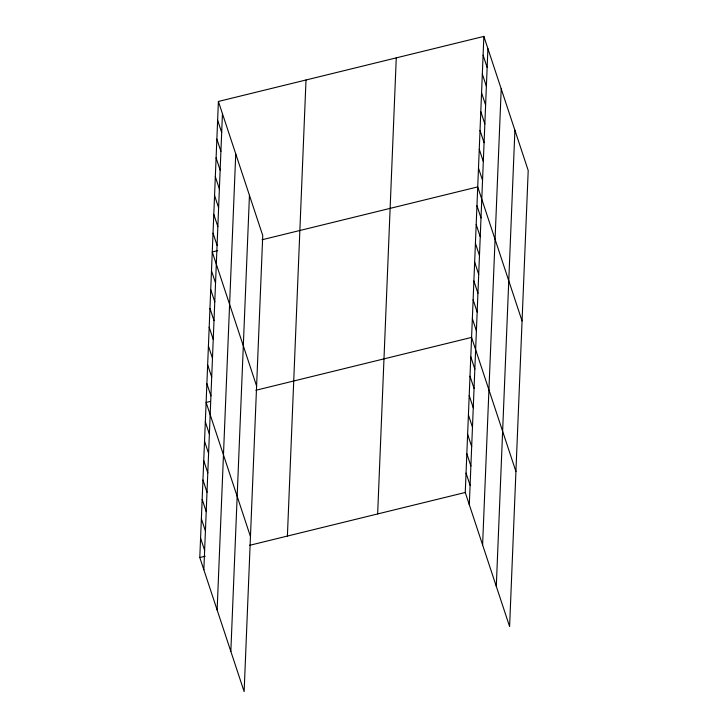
<?xml version="1.0" encoding="UTF-8"?>
<svg xmlns="http://www.w3.org/2000/svg" width="728" height="728" viewBox="0 0 728 728"><rect width="100%" height="100%" fill="white"/><g stroke="black" fill="none" stroke-linecap="round" stroke-linejoin="round"><path stroke-width="1.09" d="M218.4 101.456L262.744 235.526L244.135 691.6L199.791 557.53L218.4 101.456L483.865 36.4L528.21 170.47L509.6 626.544L465.256 492.474L483.865 36.4M203.84 569.769L222.45 113.695M217.135 609.973L235.745 153.899M230.84 651.396L249.449 195.322M287.396 536.063L306.006 79.989M377.65 513.941L396.269 57.867M469.305 504.713L487.915 48.64M482.6 544.917L501.21 88.843M496.296 586.34L514.905 130.267M217.672 250.641L212.267 251.961L256.602 386.031M262.016 239.767L477.723 186.905L522.067 320.975M210.447 401.41L206.124 402.466L250.459 536.536M255.874 390.272L471.58 337.41L515.925 471.48M199.791 557.53L205.205 556.21M249.54 545.336L465.256 492.474M483.101 55.21L487.15 67.449M482.327 74.028L486.377 86.259M481.563 92.838L485.612 105.078M480.799 111.648L484.839 123.887M480.025 130.467L484.075 142.697M479.261 149.276L483.31 161.516M478.496 168.095L482.537 180.326M476.958 205.715L481.008 217.954M476.194 224.533L480.234 236.764M475.42 243.343L479.47 255.583M474.656 262.153L478.705 274.392M473.892 280.972L477.932 293.202M473.118 299.781L477.168 312.021M472.354 318.6L476.394 330.831M470.798 356.793L474.838 369.023M470.006 376.176L474.046 388.406M469.214 395.559L473.255 407.789M468.423 414.942L472.463 427.172M467.631 434.325L471.68 446.555M466.839 453.708L470.889 465.938M466.047 473.091L470.097 485.321M217.636 120.275L221.685 132.505M216.871 139.084L220.912 151.324M216.098 157.894L220.147 170.134M215.333 176.713L219.383 188.943M214.569 195.523L218.609 207.762M213.795 214.332L217.845 226.572M213.031 233.151L217.081 245.381M211.493 270.78L215.543 283.01M210.729 289.589L214.778 301.82M209.964 308.399L214.005 320.639M209.191 327.218L213.24 339.448M208.426 346.028L212.467 358.267M207.653 364.837L211.702 377.077M206.888 383.656L210.938 395.886M205.332 421.849L209.373 434.088M204.541 441.232L208.59 453.471M203.749 460.615L207.798 472.854M202.957 479.998L207.007 492.237M202.166 499.381L206.215 511.62M201.374 518.764L205.423 531.003M200.582 538.147L204.632 550.386"/></g></svg>
